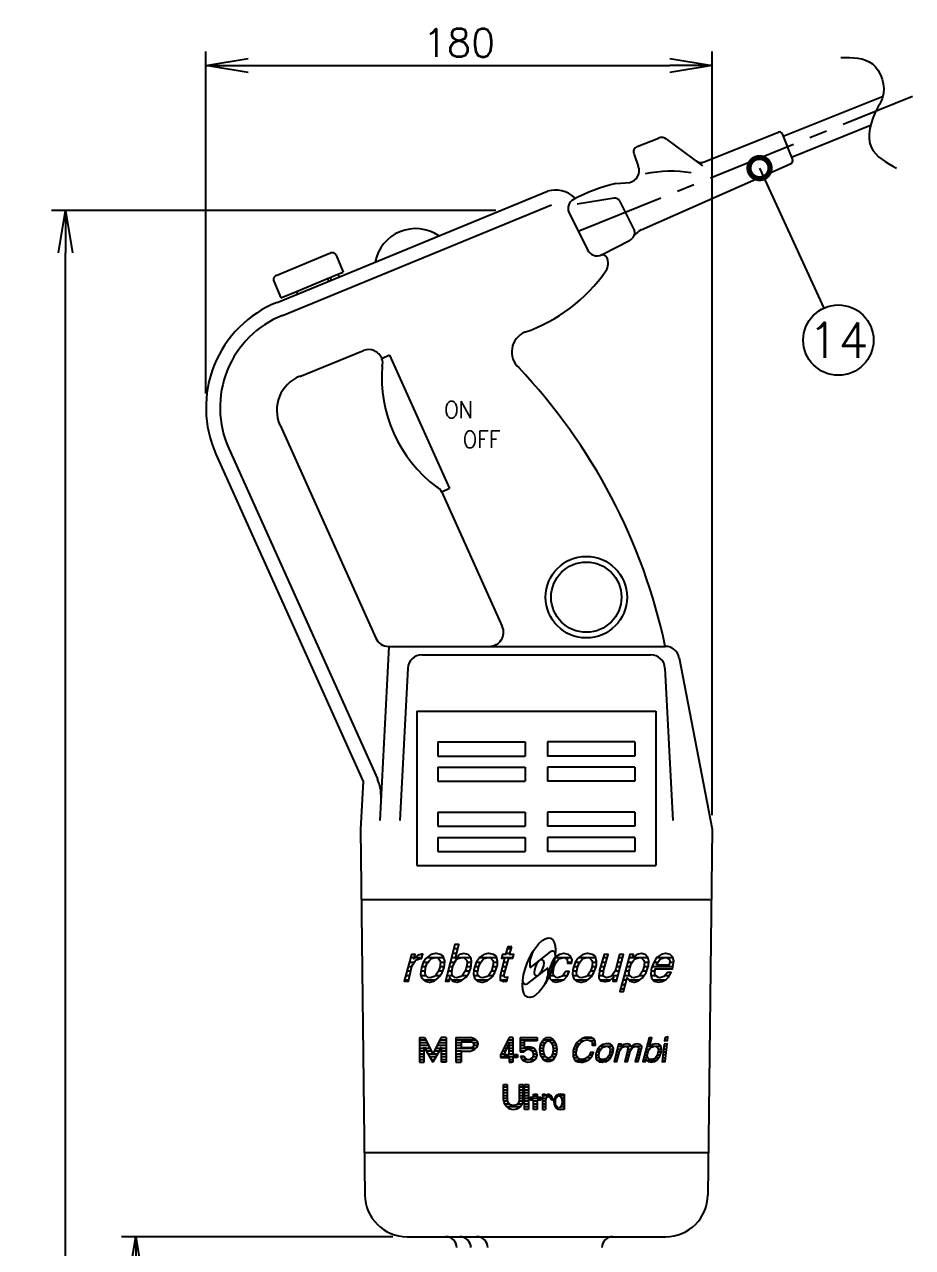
# Model space of a CAD drawing. Extents: x 115 to 2025, y 0 to 1377.
# Drawn here: x 1171.8 to 1487.6, y 677.5 to 1112.5 of the extents above; entities that cross this region are included whole.
import ezdxf
from ezdxf.enums import TextEntityAlignment as Align

# ---------------------------------------------------------------- set-up
doc = ezdxf.new("R2010")
doc.units = 0
doc.header["$PDMODE"] = 3
doc.linetypes.add('CENTER', pattern=[50.8, 31.75, -6.35, 6.35, -6.35])
doc.layers.get('0').update_dxf_attribs({"linetype": 'CONTINUOUS'})
doc.layers.get('DEFPOINTS').update_dxf_attribs({"linetype": 'CONTINUOUS'})
doc.layers.add('SUNPOU', color=7, linetype='CONTINUOUS')
doc.styles.get("Standard").update_dxf_attribs({"font": 'romans.shx', "bigfont": 'extfont.shx'})
doc.dimstyles.get("Standard").update_dxf_attribs({"dimscale": 5, "dimtxt": 2, "dimasz": 3, "dimexe": 1, "dimexo": 1, "dimgap": 0.6, "dimtad": 3, "dimdec": 0, "dimzin": 0, "dimdsep": 46, "dimtxsty": 'STANDARD', "dimblk1": 'OPEN', "dimblk2": 'OPEN', "dimsah": 1, "dimcen": 1.5, "dimadec": 0, "dimazin": 0, "dimtfac": 1, "dimtdec": 0, "dimtmove": 0, "dimatfit": 0, "dimldrblk": 'DOTSMALL', "dimfxl": 1, "dimtvp": 1, "dimtolj": 1, "dimtzin": 0, "dimarcsym": 0})

# ---------------------------------------------------------------- blocks, each defined once
blk = doc.blocks.new('_OPEN')
at = {"color": 0, "linetype": 'ByBlock'}
for p, q in [((-1, 0.167), (0, 0)), ((0, 0), (-1, -0.167)), ((0, 0), (-1, 0))]:
    blk.add_line(p, q, dxfattribs=at)
blk = doc.blocks.new('*D8')
at = {"layer": 'DEFPOINTS', "color": 0}
for p in [(1211.35, 681.31), (1307.86, 681.31), (1332.85, 241.81)]:
    blk.add_point(p, dxfattribs=at)
at = {"layer": 'SUNPOU', "color": 0, "lineweight": -2}
for p, q in [((1302.86, 681.31), (1206.35, 681.31)), ((1211.35, 256.81), (1211.35, 666.31)), ((1327.85, 241.81), (1206.35, 241.81))]:
    blk.add_line(p, q, dxfattribs=at)
at = {"layer": 'SUNPOU', "color": 0, "lineweight": -2, "xscale": 15, "yscale": 15, "zscale": 15}
for p, rotation in [((1211.35, 681.31), 90), ((1211.35, 241.81), 270)]:
    blk.add_blockref('_OPEN', p, dxfattribs=dict(at, rotation=rotation))
at = {"layer": 'SUNPOU', "color": 0, "insert": (1203.35, 461.56), "char_height": 10, "attachment_point": 5, "rotation": 90}
blk.add_mtext('\\A1;440', dxfattribs=at)
blk = doc.blocks.new('_DotSmall')
at = {"color": 0, "linetype": 'ByBlock', "const_width": 0.5}
blk.add_lwpolyline([(-0.0625, 0, 1), (0.0625, 0, 1)], format="xyb", close=True, dxfattribs=at)
blk = doc.blocks.new('*D9')
at = {"layer": 'DEFPOINTS', "color": 0}
for p in [(1186.35, 1046.31), (1344.42, 1046.31), (1332.85, 241.81)]:
    blk.add_point(p, dxfattribs=at)
at = {"layer": 'SUNPOU', "color": 0, "lineweight": -2}
for p, q in [((1339.42, 1046.31), (1181.35, 1046.31)), ((1186.35, 256.81), (1186.35, 1031.31)), ((1327.85, 241.81), (1181.35, 241.81))]:
    blk.add_line(p, q, dxfattribs=at)
at = {"layer": 'SUNPOU', "color": 0, "lineweight": -2, "xscale": 15, "yscale": 15, "zscale": 15}
for p, rotation in [((1186.35, 1046.31), 90), ((1186.35, 241.81), 270)]:
    blk.add_blockref('_OPEN', p, dxfattribs=dict(at, rotation=rotation))
at = {"layer": 'SUNPOU', "color": 0, "insert": (1178.35, 644.06), "char_height": 10, "attachment_point": 5, "rotation": 90}
blk.add_mtext('\\A1;805', dxfattribs=at)
blk = doc.blocks.new('*D17')
at = {"layer": 'DEFPOINTS', "color": 0}
for p in [(1416.35, 1097.98), (1236.35, 976.23), (1416.35, 826.31)]:
    blk.add_point(p, dxfattribs=at)
at = {"layer": 'SUNPOU', "color": 0, "lineweight": -2}
for p, q in [((1236.35, 981.23), (1236.35, 1102.98)), ((1416.35, 831.31), (1416.35, 1102.98)), ((1251.35, 1097.98), (1401.35, 1097.98))]:
    blk.add_line(p, q, dxfattribs=at)
at = {"layer": 'SUNPOU', "color": 0, "lineweight": -2, "xscale": 15, "yscale": 15, "zscale": 15, "rotation": 180}
blk.add_blockref('_OPEN', (1236.35, 1097.98), dxfattribs=at)
at = {"layer": 'SUNPOU', "color": 0, "lineweight": -2, "xscale": 15, "yscale": 15, "zscale": 15}
blk.add_blockref('_OPEN', (1416.35, 1097.98), dxfattribs=at)
at = {"layer": 'SUNPOU', "color": 0, "insert": (1326.35, 1105.98), "char_height": 10, "attachment_point": 5}
blk.add_mtext('\\A1;180', dxfattribs=at)

msp = doc.modelspace()

# ---------------------------------------------------------------- linework, layer by layer
at = {"color": 2, "linetype": 'CENTER'}
msp.add_line((1368.68, 1039.06), (1487.64, 1086.98), dxfattribs=at)
at = {"color": 2}
for p, q in [((1441.61, 1072.75), (1477.14, 1087.07)), ((1444.6, 1065.33), (1472.71, 1076.66)), ((1389.68, 1069.08), (1397.28, 1072.14)), ((1400.19, 1071.77), (1412.96, 1062.3)), ((1413.59, 1063.62), (1439.94, 1074.23)), ((1441.24, 1073.68), (1445, 1064.35)), ((1388.63, 1066.34), (1390.1, 1062.1)), ((1391.08, 1039.53), (1444.5, 1063.07)), ((1261.64, 1013.68), (1357.82, 1053.21)), ((1382.14, 1055.93), (1387.07, 1056.38)), ((1381.51, 1050.78), (1368.31, 1048.63)), ((1383.41, 1049.86), (1388.74, 1039.13)), ((1263.51, 1009.04), (1359.23, 1048.34)), ((1365.37, 1045.73), (1371.99, 1032.38)), ((1386.92, 1035.58), (1377.44, 1030.73)), ((1261.28, 1023.22), (1280.68, 1031.25)), ((1282.64, 1030.44), (1285.13, 1024.43)), ((1377.44, 1030.73), (1376.76, 1030.45)), ((1268.5, 1017.55), (1283.28, 1023.67)), ((1280.51, 1022.52), (1280.89, 1021.59)), ((1283.28, 1023.67), (1285.13, 1024.43)), ((1283.28, 1023.67), (1283.66, 1022.74)), ((1260.47, 1021.26), (1262.95, 1015.25)), ((1279.59, 1022.14), (1279.97, 1021.21)), ((1262.95, 1015.25), (1268.5, 1017.55)), ((1268.5, 1017.55), (1268.87, 1016.66)), ((1269.68, 987.37), (1292.36, 996.51)), ((1301.66, 994.87), (1298.92, 993.64)), ((1301.66, 994.87), (1322.97, 947.44)), ((1262.68, 969.99), (1296.71, 894.27)), ((1244.46, 961.73), (1297.31, 844.14)), ((1239.9, 959.68), (1292.22, 843.27)), ((1322.97, 947.44), (1320.24, 946.21)), ((1320.24, 946.21), (1341.74, 898.36)), ((1301.35, 891.31), (1298.2, 829.31)), ((1301.27, 891.31), (1399.72, 891.31)), ((1313.11, 888.31), (1394.6, 888.31)), ((1308.11, 883.57), (1305.35, 829.31)), ((1399.6, 883.57), (1402.35, 829.31)), ((1404.63, 887.26), (1416.35, 826.31)), ((1311.35, 868.31), (1396.35, 868.31)), ((1311.35, 868.31), (1311.35, 813.31)), ((1396.35, 868.31), (1396.35, 813.31)), ((1318.85, 857.31), (1349.85, 857.31)), ((1318.85, 857.31), (1318.85, 852.31)), ((1349.85, 857.31), (1349.85, 852.31)), ((1388.85, 857.31), (1357.85, 857.31)), ((1357.85, 857.31), (1357.85, 852.31)), ((1388.85, 857.31), (1388.85, 852.31)), ((1318.85, 852.31), (1349.85, 852.31)), ((1388.85, 852.31), (1357.85, 852.31)), ((1318.85, 848.31), (1349.85, 848.31)), ((1318.85, 848.31), (1318.85, 843.31)), ((1349.85, 848.31), (1349.85, 843.31)), ((1388.85, 848.31), (1357.85, 848.31)), ((1357.85, 848.31), (1357.85, 843.31)), ((1388.85, 848.31), (1388.85, 843.31)), ((1292.22, 843.27), (1291.35, 826.31)), ((1318.85, 843.31), (1349.85, 843.31)), ((1388.85, 843.31), (1357.85, 843.31)), ((1318.85, 832.31), (1349.85, 832.31)), ((1318.85, 832.31), (1318.85, 827.31)), ((1349.85, 832.31), (1349.85, 827.31)), ((1388.85, 832.31), (1357.85, 832.31)), ((1357.85, 832.31), (1357.85, 827.31)), ((1388.85, 832.31), (1388.85, 827.31)), ((1318.85, 827.31), (1349.85, 827.31)), ((1388.85, 827.31), (1357.85, 827.31)), ((1291.35, 826.31), (1292.86, 696.14)), ((1318.85, 823.31), (1318.85, 818.31)), ((1318.85, 823.31), (1349.85, 823.31)), ((1349.85, 823.31), (1349.85, 818.31)), ((1357.85, 823.31), (1357.85, 818.31)), ((1388.85, 823.31), (1357.85, 823.31)), ((1388.85, 823.31), (1388.85, 818.31)), ((1416.35, 826.31), (1414.85, 696.14)), ((1318.85, 818.31), (1349.85, 818.31)), ((1388.85, 818.31), (1357.85, 818.31)), ((1311.35, 813.31), (1396.35, 813.31)), ((1292.05, 801.31), (1415.66, 801.31)), ((1324.51, 783.78), (1325.94, 783.78)), ((1343.51, 783.78), (1344.95, 783.78)), ((1308.72, 779.01), (1310.49, 779.01)), ((1309.15, 780.6), (1310.4, 780.6)), ((1310.75, 780.6), (1313.09, 780.6)), ((1313.76, 779.01), (1315.43, 779.01)), ((1314.94, 780.6), (1320.92, 780.6)), ((1319.7, 779.01), (1321.3, 779.01)), ((1323.27, 779.01), (1324.94, 779.01)), ((1323.68, 780.6), (1325.1, 780.6)), ((1324.09, 782.19), (1325.52, 782.19)), ((1325.25, 780.6), (1330.5, 780.6)), ((1329.17, 779.01), (1330.81, 779.01)), ((1332.58, 779.01), (1334.16, 779.01)), ((1333.64, 780.6), (1339.72, 780.6)), ((1338.52, 779.01), (1340, 779.01)), ((1341.49, 780.6), (1345.52, 780.6)), ((1342.21, 779.01), (1343.63, 779.01)), ((1343.04, 782.19), (1344.49, 782.19)), ((1351.64, 776.99), (1358.87, 782.63)), ((1359.41, 779.01), (1361.01, 779.01)), ((1360.44, 780.6), (1366.23, 780.6)), ((1364.89, 779.01), (1366.43, 779.01)), ((1367.79, 779.01), (1369.37, 779.01)), ((1368.97, 780.6), (1374.93, 780.6)), ((1373.73, 779.01), (1375.22, 779.01)), ((1377.18, 779.01), (1378.65, 779.01)), ((1377.64, 780.6), (1379.09, 780.6)), ((1382.75, 779.01), (1384.14, 779.01)), ((1383.14, 780.6), (1384.57, 780.6)), ((1386.4, 779.01), (1388.03, 779.01)), ((1386.82, 780.6), (1388.13, 780.6)), ((1388.29, 780.6), (1393.58, 780.6)), ((1392.23, 779.01), (1393.85, 779.01)), ((1395.68, 779.01), (1397.11, 779.01)), ((1396.66, 780.6), (1402.43, 780.6)), ((1401.23, 779.01), (1402.67, 779.01)), ((1307.86, 775.83), (1309.2, 775.83)), ((1308.29, 777.42), (1309.58, 777.42)), ((1312.79, 775.83), (1314.32, 775.83)), ((1313.12, 777.42), (1314.58, 777.42)), ((1319.13, 775.83), (1320.59, 775.83)), ((1319.61, 777.42), (1321.1, 777.42)), ((1322.45, 775.83), (1323.86, 775.83)), ((1322.86, 777.42), (1324.22, 777.42)), ((1328.61, 775.83), (1330.13, 775.83)), ((1329, 777.42), (1330.62, 777.42)), ((1331.6, 775.83), (1333.03, 775.83)), ((1331.94, 777.42), (1333.39, 777.42)), ((1337.93, 775.83), (1339.25, 775.83)), ((1338.3, 777.42), (1339.84, 777.42)), ((1341.4, 775.83), (1342.75, 775.83)), ((1341.81, 777.42), (1343.19, 777.42)), ((1357.96, 776.99), (1350.74, 771.36)), ((1358.45, 775.83), (1359.88, 775.83)), ((1358.84, 777.42), (1360.25, 777.42)), ((1366.82, 775.83), (1368.25, 775.83)), ((1367.16, 777.42), (1368.61, 777.42)), ((1373.16, 775.83), (1374.51, 775.83)), ((1373.65, 777.42), (1375.13, 777.42)), ((1376.35, 775.83), (1377.79, 775.83)), ((1376.73, 777.42), (1378.21, 777.42)), ((1381.89, 775.83), (1383.28, 775.83)), ((1382.35, 777.42), (1383.71, 777.42)), ((1385.54, 775.83), (1386.93, 775.83)), ((1385.97, 777.42), (1387.3, 777.42)), ((1391.65, 775.83), (1393.11, 775.83)), ((1392.13, 777.42), (1393.65, 777.42)), ((1394.64, 775.83), (1396.06, 775.83)), ((1395.03, 777.42), (1402.45, 777.42)), ((1306.99, 772.65), (1308.43, 772.65)), ((1307.42, 774.24), (1308.81, 774.24)), ((1312.76, 774.24), (1314.5, 774.24)), ((1313.75, 772.65), (1318.02, 772.65)), ((1318.04, 774.24), (1319.7, 774.24)), ((1321.62, 772.65), (1322.9, 772.65)), ((1322.03, 774.24), (1324, 774.24)), ((1323.81, 772.65), (1327.55, 772.65)), ((1327.53, 774.24), (1329.29, 774.24)), ((1331.58, 774.24), (1333.17, 774.24)), ((1332.41, 772.65), (1336.71, 772.65)), ((1336.86, 774.24), (1338.46, 774.24)), ((1340.97, 772.65), (1343.48, 772.65)), ((1340.99, 774.24), (1342.41, 774.24)), ((1358.43, 774.24), (1360.02, 774.24)), ((1359.19, 772.65), (1363.33, 772.65)), ((1363.33, 774.24), (1364.89, 774.24)), ((1366.79, 774.24), (1368.38, 774.24)), ((1367.62, 772.65), (1372.05, 772.65)), ((1372.08, 774.24), (1373.68, 774.24)), ((1376.04, 774.24), (1377.65, 774.24)), ((1376.6, 772.65), (1380.19, 772.65)), ((1380.78, 774.24), (1382.84, 774.24)), ((1381.11, 772.65), (1382.41, 772.65)), ((1384.26, 771.06), (1385.55, 771.06)), ((1384.69, 772.65), (1385.97, 772.65)), ((1385.12, 774.24), (1387.04, 774.24)), ((1386.85, 772.65), (1390.59, 772.65)), ((1390.59, 774.24), (1392.22, 774.24)), ((1394.61, 774.24), (1396.24, 774.24)), ((1395.37, 772.65), (1399.61, 772.65)), ((1399.66, 774.24), (1401.13, 774.24)), ((1312.29, 752.12), (1312.29, 743.37)), ((1312.29, 752.12), (1314.08, 752.12)), ((1314.52, 751.27), (1312.29, 751.27)), ((1315.04, 750.27), (1312.29, 750.27)), ((1315.56, 749.27), (1312.29, 749.27)), ((1314, 743.37), (1314, 748.7)), ((1314, 748.7), (1317.04, 743.37)), ((1314.08, 752.12), (1317.04, 746.41)), ((1319.99, 752.13), (1317.04, 746.41)), ((1320.07, 748.7), (1317.04, 743.37)), ((1321.78, 749.27), (1318.51, 749.27)), ((1321.78, 750.27), (1319.03, 750.27)), ((1321.78, 751.27), (1319.54, 751.27)), ((1321.78, 752.13), (1319.99, 752.13)), ((1320.08, 743.37), (1320.07, 748.7)), ((1321.78, 752.13), (1321.79, 743.38)), ((1325.22, 752.15), (1327.91, 752.16)), ((1325.22, 752.15), (1325.22, 743.37)), ((1332.49, 751.27), (1325.22, 751.27)), ((1327.09, 750.27), (1325.22, 750.27)), ((1327.1, 749.27), (1325.22, 749.27)), ((1327.09, 750.61), (1330.66, 750.64)), ((1327.09, 750.61), (1327.1, 748.53)), ((1330.72, 748.56), (1327.1, 748.53)), ((1327.91, 752.16), (1330.43, 752.16)), ((1333.08, 750.27), (1331.34, 750.27)), ((1332.99, 749.27), (1331.64, 749.27)), ((1344.22, 752.2), (1341.1, 746.01)), ((1344.22, 750.14), (1342.25, 746.1)), ((1343.8, 749.27), (1342.75, 749.27)), ((1345.54, 750.27), (1343.25, 750.27)), ((1345.54, 751.27), (1343.75, 751.27)), ((1345.54, 752.2), (1344.22, 752.2)), ((1344.22, 746.1), (1344.22, 750.14)), ((1345.54, 749.27), (1344.22, 749.27)), ((1345.54, 752.2), (1345.54, 746.1)), ((1348.1, 752.2), (1354.1, 752.2)), ((1348.1, 752.2), (1348.1, 747.08)), ((1354.1, 751.27), (1348.1, 751.27)), ((1349.52, 750.27), (1348.1, 750.27)), ((1349.52, 749.27), (1348.1, 749.27)), ((1354.1, 750.93), (1349.52, 750.93)), ((1349.52, 750.93), (1349.52, 748.44)), ((1354.1, 752.2), (1354.1, 750.93)), ((1356.6, 749.27), (1355.26, 749.27)), ((1357.07, 750.27), (1355.6, 750.27)), ((1359.96, 751.27), (1356.24, 751.27)), ((1360.6, 750.27), (1359.21, 750.27)), ((1360.94, 749.27), (1359.68, 749.27)), ((1367.49, 749.06), (1368.7, 749.06)), ((1368.02, 750.06), (1369.39, 750.06)), ((1368.99, 751.06), (1370.67, 751.06)), ((1370.7, 752.06), (1373.57, 752.06)), ((1372.9, 751.06), (1374.65, 751.06)), ((1373.69, 750.06), (1374.87, 750.06)), ((1376.46, 749.06), (1380.98, 749.06)), ((1382.93, 749.06), (1383.97, 749.06)), ((1384.15, 749.06), (1387.46, 749.06)), ((1387.68, 749.06), (1391.32, 749.06)), ((1393.13, 749.06), (1394.15, 749.06)), ((1393.39, 750.06), (1394.4, 750.06)), ((1393.66, 751.06), (1394.66, 751.06)), ((1393.93, 752.06), (1394.92, 752.06)), ((1394.25, 749.06), (1398.09, 749.06)), ((1399.27, 749.07), (1400.26, 749.22)), ((1399.46, 751.12), (1400.51, 751.29)), ((1399.6, 752.16), (1400.58, 752.31)), ((1316.08, 748.27), (1312.29, 748.27)), ((1314, 747.27), (1312.29, 747.27)), ((1314, 746.27), (1312.29, 746.27)), ((1314, 745.27), (1312.29, 745.27)), ((1314, 744.27), (1312.29, 744.27)), ((1316.59, 747.27), (1314.82, 747.27)), ((1318.69, 746.27), (1315.39, 746.27)), ((1318.12, 745.27), (1315.96, 745.27)), ((1317.55, 744.27), (1316.53, 744.27)), ((1319.26, 747.27), (1317.48, 747.27)), ((1321.79, 748.27), (1318, 748.27)), ((1321.79, 747.27), (1320.07, 747.27)), ((1321.79, 746.27), (1320.07, 746.27)), ((1321.79, 745.27), (1320.08, 745.27)), ((1321.79, 744.27), (1320.08, 744.27)), ((1332.27, 748.27), (1325.22, 748.27)), ((1327.11, 747.27), (1325.22, 747.27)), ((1327.11, 746.27), (1325.22, 746.27)), ((1327.11, 745.27), (1325.22, 745.27)), ((1327.11, 744.27), (1325.22, 744.27)), ((1327.11, 747.28), (1327.12, 743.37)), ((1327.11, 747.28), (1330.43, 747.28)), ((1341.1, 746.01), (1341.1, 745.07)), ((1347.1, 745.27), (1341.1, 745.27)), ((1341.1, 745.07), (1344.22, 745.07)), ((1342.33, 746.27), (1341.23, 746.27)), ((1342.82, 747.27), (1341.74, 747.27)), ((1343.31, 748.27), (1342.24, 748.27)), ((1342.25, 746.1), (1344.22, 746.1)), ((1345.54, 748.27), (1344.22, 748.27)), ((1345.54, 747.27), (1344.22, 747.27)), ((1345.54, 746.27), (1344.22, 746.27)), ((1344.22, 745.07), (1344.22, 743.38)), ((1345.54, 744.27), (1344.22, 744.27)), ((1345.54, 746.1), (1347.1, 746.1)), ((1347.1, 745.07), (1345.54, 745.07)), ((1345.54, 745.07), (1345.54, 743.38)), ((1347.1, 746.1), (1347.1, 745.07)), ((1352.97, 748.27), (1348.1, 748.27)), ((1349.68, 747.27), (1348.1, 747.27)), ((1348.1, 747.08), (1349.53, 747.08)), ((1348.18, 745.48), (1349.39, 745.48)), ((1349.49, 745.27), (1348.25, 745.27)), ((1353.32, 744.27), (1348.89, 744.27)), ((1353.82, 747.27), (1352.41, 747.27)), ((1353.95, 745.27), (1352.7, 745.27)), ((1354.1, 746.27), (1352.89, 746.27)), ((1356.43, 748.27), (1355.11, 748.27)), ((1356.44, 747.27), (1355.13, 747.27)), ((1356.67, 746.27), (1355.31, 746.27)), ((1357.23, 745.27), (1355.7, 745.27)), ((1359.78, 744.27), (1356.42, 744.27)), ((1360.5, 745.27), (1359.05, 745.27)), ((1360.89, 746.27), (1359.62, 746.27)), ((1361.07, 747.27), (1359.84, 747.27)), ((1361.09, 748.27), (1359.86, 748.27)), ((1366.89, 746.06), (1368.12, 746.06)), ((1366.94, 747.06), (1368.12, 747.06)), ((1367.02, 745.06), (1368.58, 745.06)), ((1367.11, 748.06), (1368.31, 748.06)), ((1367.66, 744.06), (1372.1, 744.06)), ((1371.91, 745.06), (1373.29, 745.06)), ((1372.82, 746.06), (1373.91, 746.06)), ((1375, 746.06), (1376.13, 746.06)), ((1375.01, 745.06), (1376.15, 745.06)), ((1375.23, 747.06), (1376.32, 747.06)), ((1375.49, 744.06), (1379.31, 744.06)), ((1375.68, 748.06), (1376.89, 748.06)), ((1379.18, 745.06), (1380.27, 745.06)), ((1379.77, 746.06), (1380.8, 746.06)), ((1380.02, 747.06), (1381.1, 747.06)), ((1380.08, 748.06), (1381.2, 748.06)), ((1381.61, 744.06), (1382.6, 744.06)), ((1381.87, 745.06), (1382.88, 745.06)), ((1382.14, 746.06), (1383.15, 746.06)), ((1382.4, 747.06), (1383.43, 747.06)), ((1382.67, 748.06), (1383.95, 748.06)), ((1385.39, 744.06), (1386.39, 744.06)), ((1385.66, 745.06), (1386.67, 745.06)), ((1385.92, 746.06), (1386.94, 746.06)), ((1386.18, 747.06), (1387.22, 747.06)), ((1386.32, 748.06), (1387.74, 748.06)), ((1389.1, 744.06), (1390.18, 744.06)), ((1389.39, 745.06), (1390.44, 745.06)), ((1389.67, 746.06), (1390.71, 746.06)), ((1389.96, 747.06), (1390.98, 747.06)), ((1390.11, 748.06), (1391.2, 748.06)), ((1391.8, 744.06), (1392.78, 744.06)), ((1392.06, 745.06), (1393.47, 745.06)), ((1392.33, 746.06), (1393.38, 746.06)), ((1392.6, 747.06), (1393.6, 747.06)), ((1392.86, 748.06), (1394.08, 748.06)), ((1393.21, 744.06), (1396.5, 744.06)), ((1396.31, 745.06), (1397.43, 745.06)), ((1396.91, 746.06), (1397.93, 746.06)), ((1397.16, 747.06), (1398.32, 747.06)), ((1397.2, 748.06), (1398.36, 748.06)), ((1398.69, 743.91), (1399.75, 744.08)), ((1398.8, 744.94), (1399.85, 745.11)), ((1398.92, 745.97), (1399.96, 746.14)), ((1399.04, 747), (1400.06, 747.17)), ((1399.16, 748.03), (1400.16, 748.19)), ((1312.29, 743.37), (1314, 743.37)), ((1321.79, 743.38), (1320.08, 743.37)), ((1325.22, 743.37), (1327.13, 743.37)), ((1344.22, 743.38), (1345.16, 743.38)), ((1345.54, 743.38), (1344.22, 743.38)), ((1342.2, 735.4), (1343.46, 735.4)), ((1347.91, 735.4), (1349.21, 735.4)), ((1349.64, 726.57), (1349.64, 735.4)), ((1349.68, 735.4), (1351.1, 735.4)), ((1351.1, 735.4), (1351.1, 726.57)), ((1343.48, 734.47), (1342.2, 734.47)), ((1343.46, 733.47), (1342.2, 733.47)), ((1343.46, 732.47), (1342.2, 732.47)), ((1343.46, 731.47), (1342.2, 731.47)), ((1349.19, 734.47), (1347.9, 734.47)), ((1349.21, 733.47), (1347.91, 733.47)), ((1349.21, 732.47), (1347.91, 732.47)), ((1349.21, 731.47), (1347.91, 731.47)), ((1351.1, 734.47), (1349.64, 734.47)), ((1351.1, 733.47), (1349.64, 733.47)), ((1351.1, 732.47), (1349.64, 732.47)), ((1351.1, 731.47), (1349.64, 731.47)), ((1352.89, 730.9), (1352.89, 731.96)), ((1352.89, 731.96), (1354.11, 731.96)), ((1352.89, 731.47), (1354.11, 731.47)), ((1354.11, 731.96), (1354.11, 730.9)), ((1355.99, 731.96), (1357.11, 731.96)), ((1355.99, 731.96), (1355.99, 726.57)), ((1359.13, 731.47), (1355.99, 731.47)), ((1357.11, 731.96), (1357.11, 731.36)), ((1361.55, 731.47), (1360.98, 731.47)), ((1363.72, 731.47), (1362.08, 731.47)), ((1363.05, 731.74), (1363.05, 731.96)), ((1363.05, 731.96), (1363.72, 731.96)), ((1363.72, 731.96), (1363.72, 726.57)), ((1343.46, 730.47), (1342.2, 730.47)), ((1343.54, 729.47), (1342.24, 729.47)), ((1344.37, 728.47), (1342.59, 728.47)), ((1348.02, 727.47), (1343.39, 727.47)), ((1348.82, 728.47), (1347.01, 728.47)), ((1349.17, 729.47), (1347.84, 729.47)), ((1349.21, 730.47), (1347.91, 730.47)), ((1351.1, 730.47), (1349.64, 730.47)), ((1351.1, 729.47), (1349.64, 729.47)), ((1351.1, 728.47), (1349.64, 728.47)), ((1351.1, 727.47), (1349.64, 727.47)), ((1351.63, 729.93), (1351.63, 730.9)), ((1351.63, 730.9), (1352.89, 730.9)), ((1355.45, 730.47), (1351.63, 730.47)), ((1352.85, 729.93), (1351.63, 729.93)), ((1352.89, 726.57), (1352.89, 729.93)), ((1354.11, 729.47), (1352.89, 729.47)), ((1354.11, 728.47), (1352.89, 728.47)), ((1354.11, 727.47), (1352.89, 727.47)), ((1354.11, 730.9), (1355.45, 730.9)), ((1355.45, 729.93), (1354.11, 729.93)), ((1354.11, 729.93), (1354.11, 726.57)), ((1355.45, 730.9), (1355.45, 729.93)), ((1357.31, 730.47), (1355.99, 730.47)), ((1357.11, 729.47), (1355.99, 729.47)), ((1357.11, 728.47), (1355.99, 728.47)), ((1357.11, 727.47), (1355.99, 727.47)), ((1357.11, 729.88), (1357.11, 726.57)), ((1359.66, 730.47), (1359.01, 730.47)), ((1359.19, 729.98), (1359.78, 729.98)), ((1360.62, 729.47), (1360.1, 729.47)), ((1360.71, 728.47), (1360.19, 728.47)), ((1360.8, 730.47), (1360.31, 730.47)), ((1361.16, 727.47), (1360.63, 727.47)), ((1363.72, 727.47), (1362.47, 727.47)), ((1363.72, 730.47), (1362.83, 730.47)), ((1363.72, 728.47), (1362.92, 728.47)), ((1362.98, 726.57), (1362.98, 726.76)), ((1363.72, 729.47), (1363.01, 729.47)), ((1351.1, 726.57), (1349.64, 726.57)), ((1354.11, 726.57), (1352.89, 726.57)), ((1355.99, 726.57), (1357.11, 726.57)), ((1363.72, 726.58), (1362.98, 726.58)), ((1292.68, 711.31), (1415.03, 711.31)), ((1307.86, 681.31), (1321.6, 681.31)), ((1321.6, 681.31), (1381.11, 681.31)), ((1381.11, 681.31), (1399.85, 681.31))]:
    msp.add_line(p, q, dxfattribs=at)
at = {"color": 4}
msp.add_line((1383.84, 769.48), (1385.12, 769.48), dxfattribs=at)
at = {"color": 2}
for points in [[(1329.55, 781.71), (1328.1, 782.03), (1326.49, 781.71), (1325.05, 780.42), (1326.33, 785.25), (1324.89, 785.25), (1321.51, 772.22), (1322.8, 772.22), (1323.12, 773.51), (1323.12, 773.35), (1324.08, 772.38), (1324.08, 772.22), (1325.53, 771.9), (1325.69, 771.9), (1327.14, 772.38), (1328.59, 773.35), (1328.91, 773.67), (1329.87, 775.11), (1330.51, 776.88), (1330.68, 777.69), (1330.84, 779.3), (1330.51, 780.58)], [(1345.15, 784.44), (1343.7, 784.44), (1342.9, 781.71), (1341.77, 781.71), (1341.45, 780.42), (1342.58, 780.42), (1340.97, 774.15), (1340.97, 772.54), (1342.25, 772.06), (1342.74, 772.22), (1343.38, 772.22), (1343.7, 773.67), (1343.22, 773.51), (1342.9, 773.51), (1342.41, 773.83), (1342.41, 774.63), (1344.02, 780.42), (1345.47, 780.42), (1345.79, 781.71), (1344.34, 781.71)], [(1313.15, 781.87), (1311.54, 781.39), (1310.25, 780.1), (1310.74, 781.71), (1309.45, 781.71), (1306.88, 772.22), (1308.32, 772.22), (1309.61, 777.53), (1309.93, 778.17), (1310.9, 779.62), (1311.22, 779.78), (1312.67, 780.26), (1312.99, 780.26), (1313.47, 781.87)], [(1318.29, 782.03), (1317.97, 782.03), (1316.36, 781.71), (1315.08, 780.74), (1314.59, 780.26), (1313.63, 778.81), (1312.99, 777.04), (1312.83, 776.24), (1312.67, 774.63), (1312.99, 773.35), (1313.31, 773.02), (1314.27, 772.22), (1315.72, 771.9), (1316.04, 771.9), (1317.65, 772.38), (1318.94, 773.35), (1319.42, 773.83), (1320.38, 775.28), (1321.03, 777.04), (1321.19, 777.85), (1321.35, 779.46), (1320.87, 780.74), (1320.71, 781.06), (1319.74, 781.71)], [(1316.04, 773.35), (1315.24, 773.51), (1314.43, 774.31), (1314.27, 775.28), (1314.43, 777.04), (1314.92, 778.33), (1315.88, 779.62), (1316.52, 780.26), (1317.97, 780.58), (1318.78, 780.58), (1319.58, 779.62), (1319.74, 778.81), (1319.58, 777.04), (1319.1, 775.76), (1318.13, 774.31), (1317.49, 773.83)], [(1326.01, 780.26), (1327.46, 780.58), (1328.1, 780.58), (1329.07, 779.62), (1329.23, 778.65), (1328.91, 776.88), (1328.59, 775.76), (1327.62, 774.31), (1326.98, 773.83), (1325.53, 773.35), (1324.89, 773.51), (1323.92, 774.31), (1323.76, 775.28), (1324.08, 777.04), (1324.56, 778.33), (1325.37, 779.78)], [(1339.04, 775.28), (1340, 777.85), (1340, 779.46), (1339.68, 780.74), (1339.52, 781.06), (1338.56, 781.71), (1337.11, 782.03), (1336.63, 782.03), (1335.18, 781.71), (1333.73, 780.74), (1332.44, 778.81), (1331.8, 777.04), (1331.64, 776.24), (1331.48, 774.63), (1331.8, 773.35), (1331.96, 773.02), (1332.93, 772.22), (1334.37, 771.9), (1334.86, 771.9), (1336.3, 772.38), (1337.75, 773.35), (1338.23, 773.83)], [(1334.86, 773.35), (1334.05, 773.51), (1333.09, 774.31), (1332.93, 775.28), (1333.25, 777.04), (1333.73, 778.33), (1334.54, 779.62), (1335.18, 780.26), (1336.79, 780.58), (1337.43, 780.58), (1338.39, 779.62), (1338.56, 778.81), (1338.23, 777.04), (1337.91, 775.76), (1336.95, 774.31), (1336.3, 773.83)], [(1363.8, 782.03), (1363.48, 782.03), (1362.03, 781.71), (1360.59, 780.74), (1360.1, 780.26), (1359.3, 778.81), (1358.66, 776.88), (1358.5, 776.24), (1358.33, 774.63), (1358.66, 773.35), (1358.66, 773.18), (1359.62, 772.22), (1360.91, 771.9), (1362.35, 772.22), (1363.8, 772.86), (1364.77, 773.99), (1365.57, 775.6), (1364.28, 775.6), (1364.12, 775.44), (1363.16, 773.99), (1362.84, 773.83), (1361.39, 773.35), (1360.91, 773.51), (1359.94, 774.31), (1359.78, 775.28), (1360.1, 777.04), (1360.59, 778.33), (1361.39, 779.62), (1361.87, 780.1), (1363.48, 780.58), (1363.64, 780.58), (1364.77, 780.1), (1364.93, 778.65), (1366.38, 778.65), (1366.54, 779.78), (1366.05, 781.06), (1365.25, 781.71)], [(1372.33, 782.03), (1371.84, 782.03), (1370.4, 781.71), (1369.11, 780.74), (1368.63, 780.26), (1367.66, 778.81), (1367.02, 777.04), (1366.86, 776.24), (1366.7, 774.63), (1367.02, 773.35), (1367.18, 773.02), (1368.14, 772.22), (1369.59, 771.9), (1370.07, 771.9), (1371.68, 772.38), (1372.97, 773.35), (1373.45, 773.83), (1374.25, 775.28), (1375.06, 777.04), (1375.22, 777.85), (1375.22, 779.46), (1374.9, 780.74), (1374.74, 781.06), (1373.77, 781.71)], [(1370.07, 773.35), (1369.27, 773.51), (1368.3, 774.31), (1368.14, 775.28), (1368.47, 777.04), (1368.95, 778.33), (1369.75, 779.62), (1370.4, 780.26), (1372, 780.58), (1372.65, 780.58), (1373.61, 779.62), (1373.77, 778.81), (1373.61, 777.04), (1373.13, 775.76), (1372.16, 774.31), (1371.52, 773.83)], [(1377.79, 775.92), (1379.4, 781.71), (1377.95, 781.71), (1376.35, 776.08), (1376.35, 775.6), (1376.02, 774.15), (1376.02, 773.35), (1376.83, 772.38), (1378.11, 772.06), (1378.44, 772.06), (1379.88, 772.38), (1381.33, 773.67), (1381.01, 772.22), (1382.3, 772.22), (1384.87, 781.71), (1383.42, 781.71), (1382.13, 776.56), (1381.81, 775.6), (1380.85, 774.31), (1380.37, 773.83), (1378.76, 773.35), (1377.63, 773.99)], [(1388.08, 780.42), (1388.41, 781.71), (1387.12, 781.71), (1383.58, 768.52), (1384.87, 768.52), (1386.15, 773.35), (1387.12, 772.38), (1387.12, 772.22), (1388.57, 771.9), (1388.73, 771.9), (1390.17, 772.38), (1391.62, 773.35), (1392.91, 775.28), (1393.55, 777.04), (1393.71, 777.69), (1393.87, 779.3), (1393.55, 780.74), (1393.39, 780.74), (1392.59, 781.71), (1391.3, 782.03), (1389.53, 781.71)], [(1390.5, 780.58), (1391.14, 780.58), (1392.1, 779.62), (1392.27, 778.81), (1392.1, 777.2), (1391.62, 775.76), (1390.66, 774.31), (1390.17, 773.83), (1388.57, 773.35), (1387.92, 773.51), (1386.96, 774.31), (1386.8, 775.11), (1387.12, 776.88), (1387.6, 778.33), (1388.41, 779.62), (1389.05, 780.1)], [(1402.4, 780.74), (1401.43, 781.71), (1399.98, 782.03), (1399.66, 782.03), (1398.22, 781.71), (1396.77, 780.74), (1396.29, 780.1), (1395.48, 778.65), (1394.84, 776.88), (1394.68, 776.24), (1394.52, 774.63), (1394.84, 773.35), (1395, 773.02), (1395.8, 772.22), (1397.25, 771.9), (1398.54, 772.06), (1399.98, 772.86), (1400.79, 773.67), (1401.75, 775.28), (1400.47, 775.28), (1399.34, 773.83), (1399.18, 773.83), (1397.73, 773.35), (1397.25, 773.51), (1396.29, 774.15), (1395.96, 774.79), (1396.12, 776.56), (1402.24, 776.56), (1402.24, 776.72), (1402.4, 777.2), (1402.56, 777.85), (1402.72, 779.46)], [(1396.61, 777.85), (1396.77, 778.49), (1397.73, 779.94), (1398.05, 780.1), (1399.66, 780.58), (1399.98, 780.58), (1401.11, 779.94), (1401.27, 779.46), (1401.11, 777.85)], [(1374.82, 750.76), (1374.37, 751.57), (1374.19, 751.75), (1373.29, 752.2), (1372.21, 752.29), (1371.04, 752.2), (1369.95, 751.75), (1369.05, 751.12), (1368.06, 750.13), (1367.52, 749.14), (1367.07, 747.97), (1366.98, 747.51), (1366.89, 746.34), (1366.89, 745.35), (1367.25, 744.54), (1367.79, 743.91), (1368.6, 743.46), (1369.68, 743.37), (1370.4, 743.37), (1371.49, 743.73), (1372.48, 744.27), (1373.02, 744.72), (1373.74, 745.62), (1374.19, 746.79), (1373.11, 746.79), (1372.75, 745.89), (1371.94, 745.08), (1371.13, 744.63), (1370.04, 744.36), (1369.86, 744.36), (1368.96, 744.63), (1368.33, 745.35), (1368.15, 745.71), (1368.06, 746.7), (1368.24, 747.79), (1368.42, 748.51), (1368.96, 749.59), (1369.77, 750.49), (1370.77, 751.12), (1371.94, 751.3), (1372.57, 751.21), (1373.38, 750.85), (1373.65, 750.49), (1373.74, 749.5), (1374.91, 749.5)], [(1376.18, 748.78), (1375.54, 747.88), (1375.09, 746.7), (1375, 746.16), (1375, 745.08), (1375.27, 744.27), (1375.45, 744.09), (1376.18, 743.55), (1377.26, 743.37), (1377.53, 743.46), (1378.7, 743.64), (1379.6, 744.27), (1379.96, 744.63), (1380.59, 745.53), (1381.04, 746.7), (1381.13, 747.24), (1381.23, 748.33), (1380.95, 749.14), (1380.77, 749.32), (1380.05, 749.86), (1378.97, 749.95), (1378.61, 749.95), (1377.53, 749.68), (1376.54, 749.14)], [(1376.9, 744.36), (1376.18, 744.9), (1376.09, 745.53), (1376.18, 746.7), (1376.54, 747.61), (1377.17, 748.42), (1377.62, 748.78), (1378.7, 749.05), (1379.24, 748.96), (1379.96, 748.42), (1380.14, 747.88), (1379.96, 746.7), (1379.69, 745.8), (1379.06, 744.9), (1378.52, 744.63), (1377.44, 744.36)], [(1390.06, 747.42), (1388.98, 743.64), (1390.06, 743.64), (1391.05, 747.33), (1391.05, 747.51), (1391.32, 748.51), (1391.32, 749.14), (1390.78, 749.68), (1389.7, 749.95), (1388.53, 749.68), (1387.54, 748.96), (1387, 749.68), (1386.09, 749.95), (1384.83, 749.68), (1383.93, 748.87), (1384.11, 749.77), (1383.12, 749.77), (1381.5, 743.64), (1382.49, 743.64), (1383.48, 747.24), (1383.66, 747.61), (1384.29, 748.6), (1384.47, 748.69), (1385.55, 749.05), (1386.36, 748.69), (1386.27, 747.42), (1385.28, 743.64), (1386.27, 743.64), (1387.27, 747.24), (1387.45, 747.61), (1388.08, 748.6), (1388.26, 748.69), (1389.34, 749.05), (1390.15, 748.69)], [(1395.83, 743.64), (1396.82, 744.27), (1397.1, 744.54), (1397.73, 745.53), (1398.36, 747.15), (1398.36, 748.24), (1398.09, 749.05), (1398.09, 749.23), (1397.37, 749.77), (1396.28, 749.95), (1395.2, 749.68), (1395.02, 749.68), (1394.12, 748.96), (1394.93, 752.11), (1393.94, 752.11), (1391.68, 743.64), (1392.68, 743.64), (1392.86, 744.36), (1392.95, 744.36), (1393.58, 743.64), (1394.66, 743.37)], [(1394.12, 744.36), (1393.49, 744.99), (1393.31, 745.62), (1393.49, 746.7), (1393.76, 747.61), (1394.39, 748.51), (1394.84, 748.78), (1395.92, 749.05), (1396.46, 748.96), (1397.1, 748.42), (1397.28, 747.79), (1397.1, 746.61), (1396.82, 745.8), (1396.19, 744.9), (1395.74, 744.63), (1394.66, 744.36)], [(1399.36, 749.79), (1398.64, 743.47), (1399.71, 743.64), (1400.34, 749.95)], [(1399.61, 752.21), (1399.44, 750.99), (1400.51, 751.16), (1400.59, 752.36)]]:
    msp.add_lwpolyline(points, close=True, dxfattribs=at)
for radius in [14.5, 12.5]:
    msp.add_circle((1371.61, 908.81), radius, dxfattribs=at)
for centre, radius, start, end in [((1398.4, 1069.36), 3, 53.4504, 111.9421), ((1440.31, 1073.31), 1, 21.9376, 111.9421), ((1390.43, 1067.23), 2, 111.9421, 206.3897), ((1386.22, 1060.49), 4.2, 281.6649, 22.5315), ((1412.47, 1066.4), 3, 233.4504, 291.9421), ((1444.07, 1063.98), 1, 295.5049, 21.9376), ((1401.59, 1014.77), 45.55, 80.6865, 101.4124), ((1360.67, 1043.66), 9.97, 47.6477, 106.645), ((1394.28, 1000.56), 56.69, 102.3692, 118.667), ((1368.77, 1047.06), 3.65, 117.4632, 201.2366), ((1367.18, 1050.74), 0.351, 310.8358, 54.1777), ((1381.8, 1048.96), 1.84, 29.1517, 99.12), ((1310.89, 1025.26), 14.66, 55.4579, 169.2264), ((1385.55, 1038.25), 3, 297.0849, 325.3506), ((1397.15, 1030.23), 11.1, 123.1195, 145.3506), ((1387.05, 1038.39), 1.84, 313.6593, 23.6276), ((1281.26, 1029.86), 1.5, 22.4829, 112.4829), ((1375.49, 1034.17), 3.93, 207.072, 295.0116), ((1377.24, 1028.63), 1.99, 34.9471, 92.7146), ((1374.39, 1027.54), 5, 327.3379, 26.3897), ((1261.85, 1021.83), 1.5, 112.4829, 202.4829), ((1330.47, 1058.63), 58.8, 289.0565, 324.9345), ((1276.73, 976.23), 40.38, 111.9421, 204.1989), ((1276.73, 976.23), 35.38, 111.9421, 204.1989), ((1352.69, 996.07), 7.6, 113.4012, 227.5724), ((1294.23, 991.86), 5.02, 20.7818, 111.8623), ((1295.73, 992.2), 3.5, 339.1989, 24.1989), ((1348.09, 987.23), 49.23, 175.6551, 232.7427), ((1197.42, 848.18), 206.85, 12.0376, 43.4613), ((1274.53, 975.32), 13, 111.9421, 204.1989), ((1317.05, 944.77), 3.5, 24.1989, 69.1989), ((1337.18, 896.31), 5, 270, 24.1989), ((1301.27, 896.31), 5, 204.1989, 270), ((1313.11, 883.31), 5, 90, 177.0892), ((1394.6, 883.31), 5, 2.9108, 90), ((1399.72, 886.31), 5, 10.8855, 90), ((1283.62, 837.99), 15, 357.0892, 24.1989), ((1360.88, 778.36), 9.34, 151.1947, 188.4182), ((1359.53, 781.77), 1.08, 354.1738, 127.9302), ((1348.72, 775.63), 9.34, 331.1947, 8.4182), ((1350.07, 772.22), 1.08, 174.1738, 307.9302), ((1307.86, 696.31), 15, 180.6611, 270), ((1399.85, 696.31), 15, 270, 359.3389), ((1321.6, 677.31), 4, 1.9847, 90), ((1326.6, 677.31), 4, 1.9847, 90), ((1332.6, 677.31), 4, 1.9847, 90), ((1381.11, 677.31), 4, 90, 178.0153)]:
    msp.add_arc(centre, radius, start, end, dxfattribs=at)
for centre, major_axis, ratio in [((1354.8, 776.99), (-4.13, -10.5), 0.400039), ((1354.8, 776.99), (-1.16, -2.94), 0.400039), ((1358.1, 747.87), (0, -4.34), 0.691781), ((1358.14, 747.87), (0, -3.06), 0.565892), ((1361.81, 729.31), (0, -2.21), 0.540397)]:
    msp.add_ellipse(centre, major_axis=major_axis, ratio=ratio, dxfattribs=at)
for centre, major_axis, ratio, start_param, end_param in [((1329.16, 749.62), (-3.94, 0.01), 0.680444, 6.283185, 6.286932), ((1329.16, 749.62), (3.94, 0.54), 0.643874, -1.330648, 1.155507), ((1329.41, 749.59), (-2.3, 0), 0.542115, 8.457199, 10.422642), ((1351.1, 746.12), (-3, 0), 0.914424, 0.236765, 5.266128), ((1351.07, 746.11), (-1.77, 0.48), 0.947626, 0.646435, 5.968244), ((1358.16, 729.26), (0, -2.69), 0.621478, 1.840728, 3.821932), ((1358.16, 729.07), (0, 2.08), 0.549052, 5.163424, 7.454248), ((1362.21, 729.27), (0, -2.7), 0.786839, 2.734181, 6.655857)]:
    msp.add_ellipse(centre, major_axis=major_axis, ratio=ratio, start_param=start_param, end_param=end_param, dxfattribs=at)
msp.add_open_spline([(1462.09, 1100.82), (1466.26, 1100.85), (1474.95, 1100.92), (1478.85, 1088.59), (1473.17, 1080.11), (1469.98, 1067.94), (1478.25, 1063.43), (1481.98, 1061.4)], degree=3, knots=[0, 0, 0, 0, 11.508507, 23.980717, 28.426309, 42.482731, 54.026467, 54.026467, 54.026467, 54.026467], dxfattribs=at)
at = {"layer": 'SUNPOU', "color": 2}
for p, q in [((1342.2, 729.73), (1342.2, 735.4)), ((1343.46, 735.4), (1343.46, 729.67)), ((1347.91, 729.65), (1347.91, 735.4)), ((1349.21, 729.69), (1349.21, 735.4))]:
    msp.add_line(p, q, dxfattribs=at)
at = {"layer": 'SUNPOU'}
msp.add_circle((1461.27, 1000.25), 12.5, dxfattribs=at)
at = {"layer": 'SUNPOU', "color": 2}
for centre, radius, start, end in [((1345.71, 730.13), 3.53, 186.5556, 352.8727), ((1345.69, 730.4), 2.34, 198.0938, 341.432)]:
    msp.add_arc(centre, radius, start, end, dxfattribs=at)

# ---------------------------------------------------------------- texts
at = {"color": 2, "width": 0.9}
for s, p in [('ON', (1326.22, 975.51)), ('OFF', (1334.39, 964.93))]:
    msp.add_text(s, height=6, dxfattribs=at).set_placement(p, align=Align.MIDDLE)
at = {"layer": 'SUNPOU'}
msp.add_text('14', height=12.5, dxfattribs=at).set_placement((1461.27, 1000.25), align=Align.MIDDLE)

# ---------------------------------------------------------------- dimensions: what is measured, and where the dimension line sits
dim = msp.add_linear_dim(base=(1416.35, 1097.98), p1=(1236.35, 976.23), p2=(1416.35, 826.31), dimstyle='STANDARD', override={"dimtol": 0, "dimlim": 0, "dimtp": 0, "dimtm": 0, "dimtfac": 1, "dimtdec": 0, "dimtolj": 1, "dimtzin": 0}, dxfattribs=at)
dim.commit()
dim.dimension.update_dxf_attribs({"geometry": '*D17', "text_midpoint": (1326.35, 1105.98)})
dim = msp.add_linear_dim(base=(1186.35, 1046.31), p1=(1332.85, 241.81), p2=(1344.42, 1046.31), angle=90, text='805', dimstyle='STANDARD', override={"dimtol": 0, "dimlim": 0, "dimtp": 0, "dimtm": 0, "dimtfac": 1, "dimtdec": 0, "dimtolj": 1, "dimtzin": 0}, dxfattribs=at)
dim.commit()
dim.dimension.update_dxf_attribs({"geometry": '*D9', "text_midpoint": (1178.35, 644.06)})
dim = msp.add_linear_dim(base=(1211.35402963, 681.31488295), p1=(1332.85402963, 241.81488295), p2=(1307.85502812, 681.31488295), angle=90, dimstyle='STANDARD', override={"dimtol": 0, "dimlim": 0, "dimtp": 0, "dimtm": 0, "dimtfac": 1, "dimtdec": 0, "dimtolj": 1, "dimtzin": 0}, dxfattribs=at)
dim.commit()
dim.dimension.update_dxf_attribs({"geometry": '*D8', "text_midpoint": (1203.35402963, 461.56488295)})

# ---------------------------------------------------------------- leaders
msp.add_leader([(1433.22, 1061.45), (1456.06, 1011.61)], dimstyle='STANDARD', dxfattribs=at)

doc.saveas('drawing.dxf')
